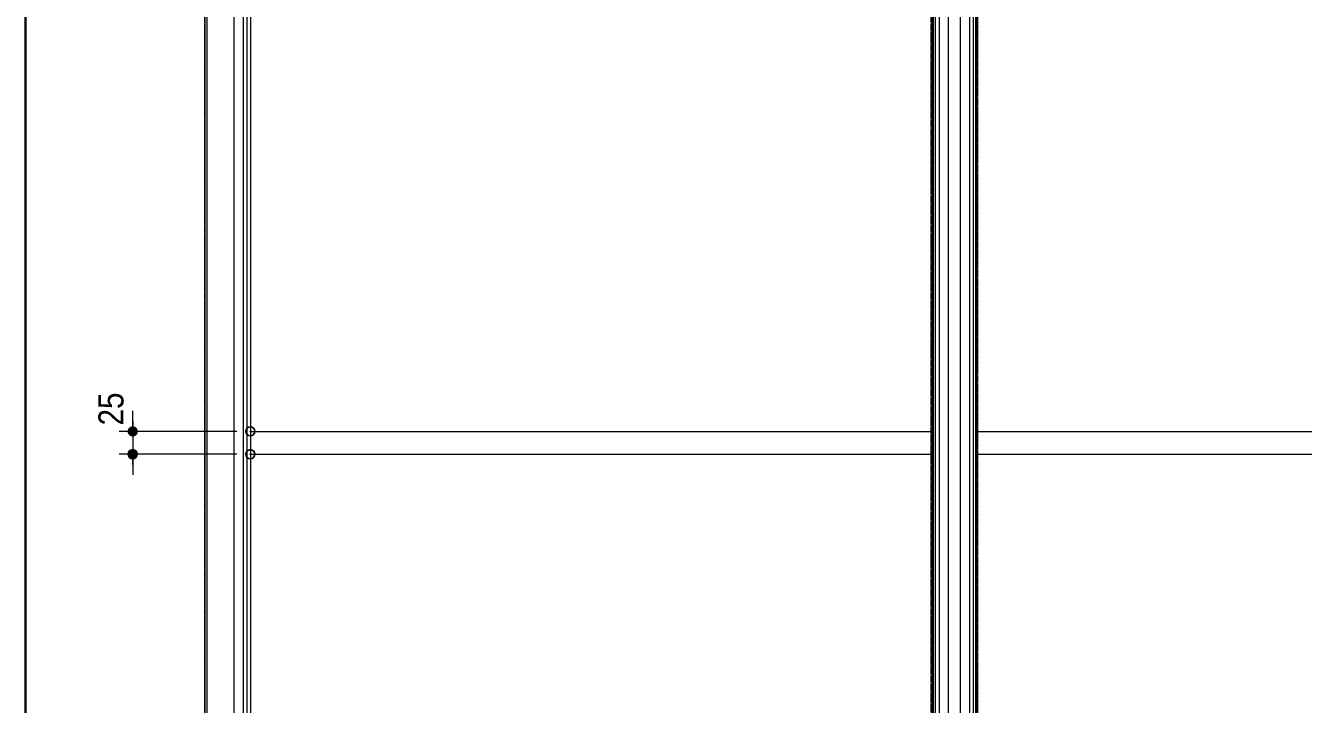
# Model space of a CAD drawing. Units: millimetres, scale not verified. Extents: x -4547 to 4547, y -2284 to 2284.
# Drawn here: x -4341 to -2938, y -795 to -50 of the extents above; entities that cross this region are included whole.
import ezdxf
from ezdxf.enums import TextEntityAlignment as Align

# ---------------------------------------------------------------- set-up
doc = ezdxf.new("R2010")
doc.units = ezdxf.units.MM
doc.header["$LTSCALE"] = 20
doc.header["$PDMODE"] = 32
doc.header["$PDSIZE"] = 10
doc.linetypes.add('USER1', pattern=[10.5, 8, -0.5, 0.5, -0.5, 0.5, -0.5])
for name, color, linetype, lineweight in [('0-0_1図面枠', 7, 'Continuous', 20), ('0-1_3一般', 7, 'Continuous', 15), ('0-3_0', 7, 'Continuous', 25), ('0-5_2寸法-2', 7, 'Continuous', 15)]:
    doc.layers.add(name, color=color, linetype=linetype, lineweight=lineweight)
doc.layers.add('0-4_Defpoints', color=7, linetype='Continuous')
doc.styles.add('ＭＳ Ｐゴシック', font='')
doc.styles.get('ＭＳ Ｐゴシック').set_extended_font_data('MS PGothic')

# ---------------------------------------------------------------- blocks, each defined once
blk = doc.blocks.new('グループ-2')
at = {"layer": '0-0_1図面枠', "lineweight": 35}
blk.add_lwpolyline([(-60000, 41550), (60000, 41550), (60000, -41550), (-60000, -41550)], close=True, dxfattribs=at)
blk = doc.blocks.new('図面枠')
at = {"layer": '0-0_1図面枠'}
blk.add_blockref('グループ-2', (0, 0), dxfattribs=at)
blk = doc.blocks.new('グループ-7')
at = {"layer": '0-1_3一般'}
for p, q in [((-39486.8, 12740), (-39486.8, -33060)), ((-39284.8, 12740), (-39284.8, -33060)), ((-39202.8, 12740), (-39202.8, -33060)), ((-39124.8, 11440), (-39124.8, -9910)), ((-39124.8, -9910), (-39124.8, -31760)), ((-39124.8, -10410), (-24164.8, -10410))]:
    blk.add_line(p, q, dxfattribs=at)
at = {"layer": '0-1_3一般', "linetype": 'USER1'}
blk.add_lwpolyline([(-40074.8, -33060), (-40124.8, -33060), (-40124.8, 12740), (-40074.8, 12740)], dxfattribs=at)
at = {"layer": '0-1_3一般'}
for points in [[(-40074.8, -31760), (-40074.8, 12740), (-24134.8, 12740)], [(-39124.8, -9910), (-24164.8, -9910), (-24164.8, 11440)]]:
    blk.add_lwpolyline(points, dxfattribs=at)
blk = doc.blocks.new('グループ-40')
at = {"layer": '0-1_3一般'}
blk.add_line((-56064.8, 13710), (-56064.8, -33290), dxfattribs=at)
blk = doc.blocks.new('グループ-47')
at = {"layer": '0-1_3一般', "linetype": 'USER1'}
for p, q in [((-56064.8, -33060), (-56064.8, 12740)), ((-39104.8, 12740), (-39104.8, -33060))]:
    blk.add_line(p, q, dxfattribs=at)
at = {"layer": '0-1_3一般'}
for p, q in [((-56014.8, -31760), (-56014.8, 12740)), ((-55426.8, 12740), (-55426.8, -33060)), ((-55224.8, 12740), (-55224.8, -33060)), ((-55142.8, 12740), (-55142.8, -33060)), ((-40026.8, -33060), (-40026.8, 12740)), ((-39944.8, -33060), (-39944.8, 12740)), ((-39742.9, -33060), (-39742.9, 12740)), ((-39154.8, 12740), (-39154.8, -31780)), ((-55064.8, 11440), (-55064.8, -9910)), ((-40104.8, -9910), (-40104.8, 11440)), ((-55064.8, -9910), (-55064.8, -31760)), ((-55064.8, -9910), (-40104.8, -9910)), ((-40104.8, -31760), (-40104.8, -9910)), ((-55064.8, -10410), (-40104.8, -10410))]:
    blk.add_line(p, q, dxfattribs=at)
blk = doc.blocks.new('_Dot')
at = {"layer": '0-3_0'}
blk.add_line((-10, 0), (-20, 0), dxfattribs=at)
for points in [[(0, 0), (-10, 0), (-9.92, 1.25)], [(0, 0), (-9.92, -1.25), (-10, 0)], [(0, 0), (-9.92, 1.25), (-9.69, 2.49)], [(0, 0), (-9.69, -2.49), (-9.92, -1.25)], [(0, 0), (-9.69, 2.49), (-9.3, 3.68)], [(0, 0), (-9.3, -3.68), (-9.69, -2.49)], [(0, 0), (-9.3, 3.68), (-8.76, 4.82)], [(0, 0), (-8.76, -4.82), (-9.3, -3.68)], [(0, 0), (-8.76, 4.82), (-8.09, 5.88)], [(0, 0), (-8.09, -5.88), (-8.76, -4.82)], [(0, 0), (-8.09, 5.88), (-7.29, 6.85)], [(0, 0), (-7.29, -6.85), (-8.09, -5.88)], [(0, 0), (-7.29, 6.85), (-6.37, 7.71)], [(0, 0), (-6.37, -7.71), (-7.29, -6.85)], [(0, 0), (-6.37, 7.71), (-5.36, 8.44)], [(0, 0), (-5.36, -8.44), (-6.37, -7.71)], [(0, 0), (-5.36, 8.44), (-4.26, 9.05)], [(0, 0), (-4.26, -9.05), (-5.36, -8.44)], [(0, 0), (-4.26, 9.05), (-3.09, 9.51)], [(0, 0), (-3.09, -9.51), (-4.26, -9.05)], [(0, 0), (-3.09, 9.51), (-1.87, 9.82)], [(0, 0), (-1.87, -9.82), (-3.09, -9.51)], [(0, 0), (-1.87, 9.82), (-0.63, 9.98)], [(0, 0), (-0.63, -9.98), (-1.87, -9.82)], [(0, 0), (-0.63, 9.98), (0.63, 9.98)], [(0, 0), (0.63, -9.98), (-0.63, -9.98)], [(0, 0), (0.63, 9.98), (1.87, 9.82)], [(0, 0), (1.87, 9.82), (3.09, 9.51)], [(0, 0), (3.09, 9.51), (4.26, 9.05)], [(0, 0), (4.26, 9.05), (5.36, 8.44)], [(0, 0), (5.36, 8.44), (6.37, 7.71)], [(0, 0), (6.37, 7.71), (7.29, 6.85)], [(0, 0), (7.29, 6.85), (8.09, 5.88)], [(0, 0), (8.09, 5.88), (8.76, 4.82)], [(0, 0), (8.76, 4.82), (9.3, 3.68)], [(0, 0), (9.3, 3.68), (9.69, 2.49)], [(0, 0), (9.69, 2.49), (9.92, 1.25)], [(0, 0), (9.92, 1.25), (10, 0)], [(0, 0), (1.87, -9.82), (0.63, -9.98)], [(0, 0), (3.09, -9.51), (1.87, -9.82)], [(0, 0), (4.26, -9.05), (3.09, -9.51)], [(0, 0), (5.36, -8.44), (4.26, -9.05)], [(0, 0), (6.37, -7.71), (5.36, -8.44)], [(0, 0), (7.29, -6.85), (6.37, -7.71)], [(0, 0), (8.09, -5.88), (7.29, -6.85)], [(0, 0), (8.76, -4.82), (8.09, -5.88)], [(0, 0), (9.3, -3.68), (8.76, -4.82)], [(0, 0), (9.69, -2.49), (9.3, -3.68)], [(0, 0), (9.92, -1.25), (9.69, -2.49)], [(0, 0), (10, 0), (9.92, -1.25)]]:
    blk.add_solid(points, dxfattribs=at)

msp = doc.modelspace()

# ---------------------------------------------------------------- linework, layer by layer
at = {"layer": '0-4_Defpoints'}
for p in [(-4093.87, -495.5), (-4223.02, -520.5), (-4093.87, -520.5)]:
    msp.add_point(p, dxfattribs=at)
at = {"layer": '0-5_2寸法-2'}
for p, q in [((-4223.02, -484.24), (-4223.02, -472.99)), ((-4108.87, -495.5), (-4238.02, -495.5)), ((-4223.02, -495.5), (-4223.02, -520.5)), ((-4108.87, -520.5), (-4238.02, -520.5)), ((-4223.02, -531.75), (-4223.02, -543.01))]:
    msp.add_line(p, q, dxfattribs=at)

# ---------------------------------------------------------------- block references
at = {"layer": '0-0_1図面枠', "xscale": 0.05, "yscale": 0.05}
msp.add_blockref('図面枠', (-1340.62, 0), dxfattribs=at)
at = {"layer": '0-1_3一般', "xscale": 0.05, "yscale": 0.05}
for name in ['グループ-40', 'グループ-47', 'グループ-7']:
    msp.add_blockref(name, (-1340.62, 0), dxfattribs=at)
at = {"layer": '0-5_2寸法-2', "xscale": 0.5627563, "yscale": 0.5627563}
for p, rotation in [((-4223.02, -495.5), 270), ((-4223.02, -520.5), 90)]:
    msp.add_blockref('_Dot', p, dxfattribs=dict(at, rotation=rotation))

# ---------------------------------------------------------------- texts
at = {"layer": '0-5_2寸法-2', "style": 'ＭＳ Ｐゴシック', "width": 0.9}
msp.add_text('25', height=27.57, rotation=90, dxfattribs=at).set_placement((-4224.88, -488.94), align=Align.BOTTOM_LEFT)

doc.saveas('drawing.dxf')
